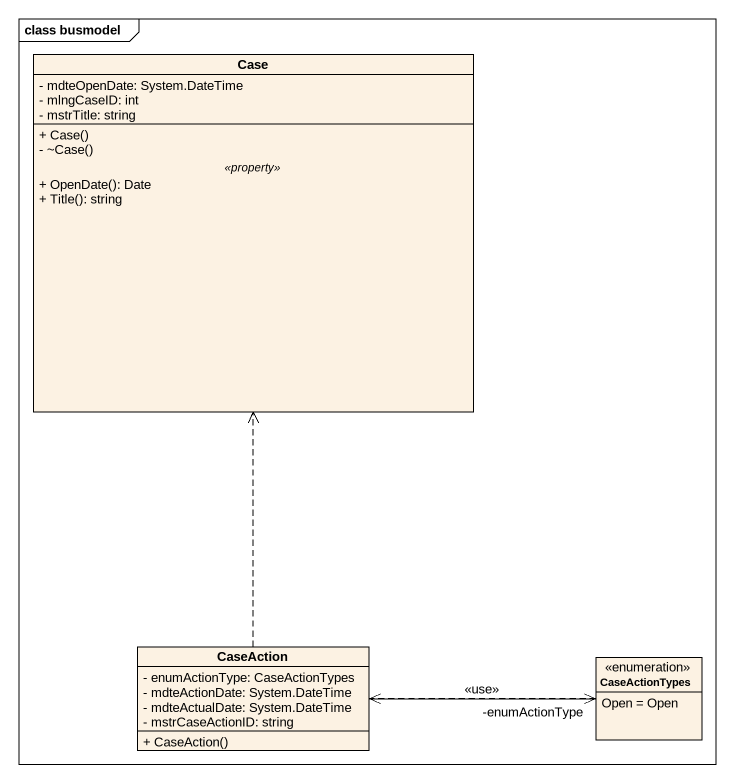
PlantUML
@startuml
mainframe class busmodel
hide circle
hide empty members
skinparam classAttributeIconSize 0
class Case {
  - mdteOpenDate: System.DateTime
  - mlngCaseID: int
  - mstrTitle: string
  --
  + Case()
  - ~Case()
  .. <<property>> ..
  + OpenDate(): Date
  + Title(): string
}
class CaseAction {
  - enumActionType: CaseActionTypes
  - mdteActionDate: System.DateTime
  - mdteActualDate: System.DateTime
  - mstrCaseActionID: string
  + CaseAction()
}
enum CaseActionTypes {
  Open = Open
}
CaseAction .up.> Case
CaseAction -right-> "-enumActionType" CaseActionTypes
CaseActionTypes .left.> CaseAction : <<use>>
@enduml
